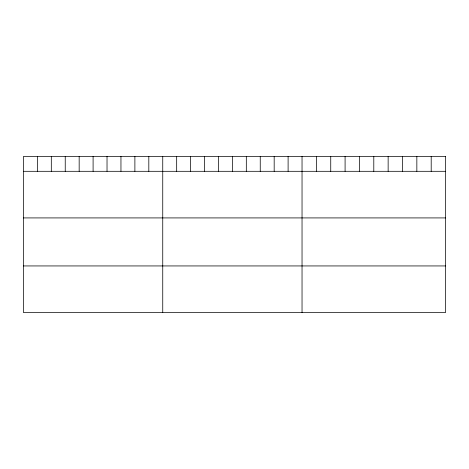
<?xml version="1.0" encoding="UTF-8"?>
<svg xmlns="http://www.w3.org/2000/svg" width="469" height="469" viewBox="0 0 469 469"><rect width="100%" height="100%" fill="white"/><g stroke="black" fill="none" stroke-linecap="round" stroke-linejoin="round"><path stroke-width="0.7" d="M23.45 171.308L445.55 171.308M23.45 217.921L445.55 217.921M23.45 265.941L445.55 265.941M431.199 156.447L431.199 171.308M416.847 156.447L416.847 171.308M402.496 156.447L402.496 171.308M388.144 156.447L388.144 171.308M373.793 156.447L373.793 171.308M359.442 156.447L359.442 171.308M345.09 156.447L345.09 171.308M330.739 156.447L330.739 171.308M316.387 156.447L316.387 171.308M302.036 156.447L302.036 312.553M288.107 156.447L288.107 171.308M274.177 156.447L274.177 171.308M260.248 156.447L260.248 171.308M246.319 156.447L246.319 171.308M232.389 156.447L232.389 171.308M218.46 156.447L218.46 171.308M204.531 156.447L204.531 171.308M190.602 156.447L190.602 171.308M176.672 156.447L176.672 171.308M162.743 156.447L162.743 312.553M148.814 156.447L148.814 171.308M134.884 156.447L134.884 171.308M120.955 156.447L120.955 171.308M107.026 156.447L107.026 171.308M93.097 156.447L93.097 171.308M79.167 156.447L79.167 171.308M65.238 156.447L65.238 171.308M51.309 156.447L51.309 171.308M37.379 156.447L37.379 171.308M445.55 156.447L23.45 156.447L23.45 312.553L445.55 312.553L445.55 156.447"/></g></svg>
